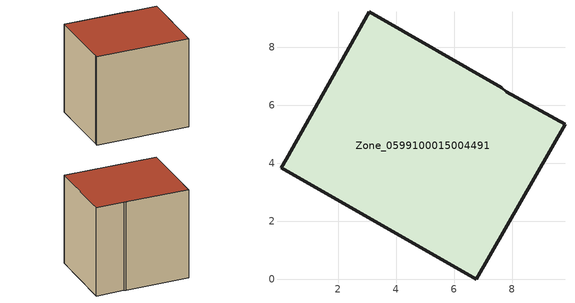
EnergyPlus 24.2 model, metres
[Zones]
Zone_0599100015004491
 floor ground (C_G): 7.64,6.6 7.79,6.47 9.83,5.35 6.76,0 0.03,3.85 0.2,4.14 3.07,9.22 z0.77
 wall outside (C_F): 6.76,0 9.83,5.35 7.79,6.47 7.64,6.6 3.07,9.22 0.2,4.14 0.03,3.85 6.76,0 z0.77:8.39
 roof outside (C_R): 7.79,6.47 7.64,6.6 3.07,9.22 0.2,4.14 0.03,3.85 6.76,0 9.83,5.35 z8.39
[BUILDING]
Pand.0599100015004491: North Axis=0; Terrain=City; Loads Convergence Tolerance Value=0.04; Temperature Convergence Tolerance Value=0.4; Solar Distribution=FullExterior; Maximum Number of Warmup Days=25; Minimum Number of Warmup Days=1
[Site:Location]
Rotterdam.The.Hague.AP_ZH_NLD Design_Conditions: Latitude=51.96; Longitude=4.45; Time Zone=1; Elevation=-4.5
[SITE:GROUNDTEMPERATURE:BUILDINGSURFACE]
18, 18, 18, 18, 18, 18, 18, 18, 18, 18, 18, 18
[MATERIAL] Thermal Absorptance=0.9; Solar Absorptance=0.7; Visible Absorptance=0.7
Name | Roughness | Thickness | Conductivity | Density | Specific Heat
G.TC.1946-1964 | MediumSmooth | 0.15 | 1 | 540 | 1210
F.TC.1946-1964 | Rough | 0.3 | 0.857143 | 1920 | 840
R.TC.1946-1964 | MediumRough | 0.2 | 0.235294 | 1500 | 1000
[CONSTRUCTION]
C_G: G.TC.1946-1964
C_F: F.TC.1946-1964
C_R: R.TC.1946-1964
[ZONE]
Zone_0599100015004491: Type=1; Multiplier=1; Ceiling Height=Autocalculate; Volume=Autocalculate; Floor Area=autocalculate; Part of Total Floor Area=Yes
[ZONEINFILTRATION:DESIGNFLOWRATE]
Infil_Zone_0599100015004491: Zone or ZoneList or Space or SpaceList=Zone_0599100015004491; Schedule=AlwaysOn; Design Flow Rate Calculation Method=Flow/Area; Flow Rate per Floor Area=0.003; Constant Term Coefficient=1; Temperature Term Coefficient=0; Velocity Term Coefficient=0; Velocity Squared Term Coefficient=0
[HVACTEMPLATE:ZONE:IDEALLOADSAIRSYSTEM]
Zone_0599100015004491: Maximum Heating Supply Air Temperature=50; Minimum Cooling Supply Air Temperature=13; Maximum Heating Supply Air Humidity Ratio=0.0156; Minimum Cooling Supply Air Humidity Ratio=0.0077; Heating Limit=NoLimit; Cooling Limit=NoLimit; Dehumidification Control Type=ConstantSensibleHeatRatio; Cooling Sensible Heat Ratio=0.7; Dehumidification Setpoint=60; Humidification Control Type=None; Humidification Setpoint=30; Outdoor Air Method=None; Outdoor Air Flow Rate per Person=0.00944; Outdoor Air Flow Rate per Zone Floor Area=0; Outdoor Air Flow Rate per Zone=0; Demand Controlled Ventilation Type=None; Outdoor Air Economizer Type=NoEconomizer; Heat Recovery Type=None; Sensible Heat Recovery Effectiveness=0.7; Latent Heat Recovery Effectiveness=0.65
[ZONECONTROL:THERMOSTAT]
ThermostatControl_Zone_0599100015004491: Zone or ZoneList=Zone_0599100015004491; Control Type Schedule=DualSetpointControlType; Control 1=Thermostat_Zone_0599100015004491; Temperature Difference Between Cutout And Setpoint=0
[THERMOSTATSETPOINT:DUALSETPOINT]
Thermostat_Zone_0599100015004491: Heating Setpoint Temperature Schedule=HeatingSetpoint_Zone_0599100015004491; Cooling Setpoint Temperature Schedule=CoolingSetpoint_Zone_0599100015004491
[SCHEDULE:COMPACT]
HeatingSetpoint_Zone_0599100015004491: Through: 12/31, For: AllDays, Until: 24:00, 21
CoolingSetpoint_Zone_0599100015004491: Through: 12/31, For: AllDays, Until: 24:00, 24
DualSetpointControlType: Through: 12/31, For: AllDays, Until: 24:00, 4
AlwaysOn: Through: 12/31, For: AllDays, Until: 24:00, 1
